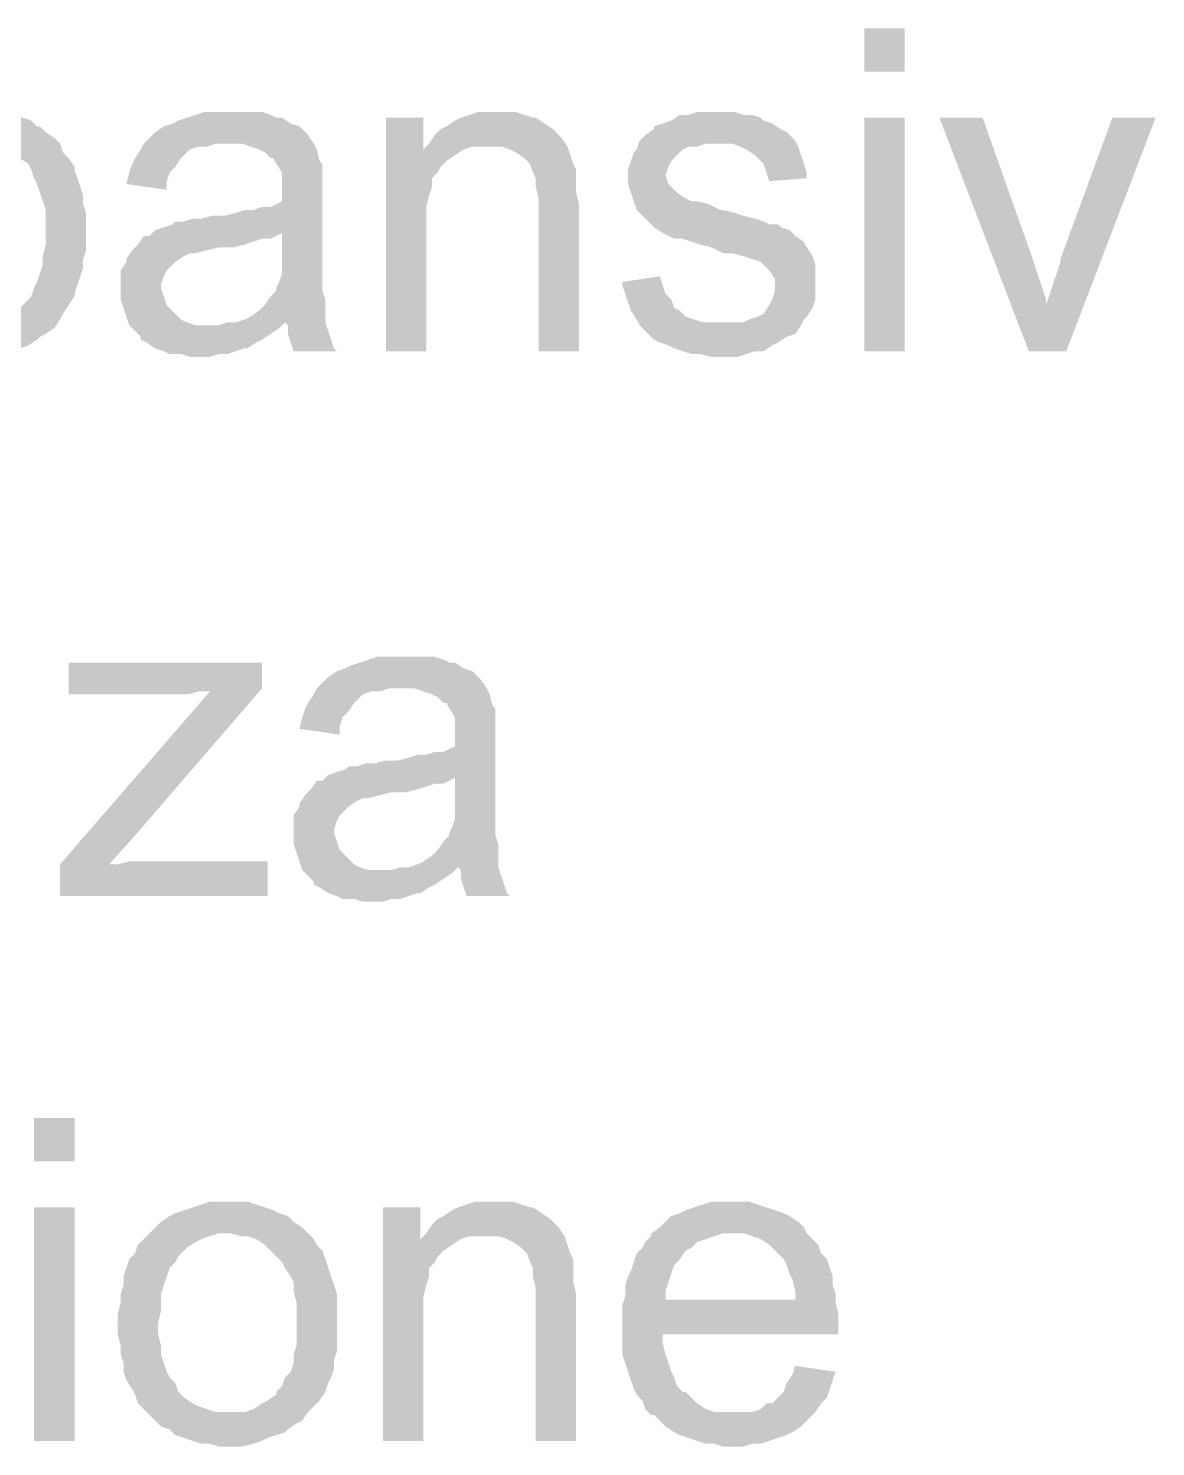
# Model space of a CAD drawing. Header units: millimetres. Extents: x -35.3 to 0.3, y 0.4 to 20.6.
# Drawn here: x -33.1593 to -32.8335, y 11.0802 to 11.4902 of the extents above; entities that cross this region are included whole.
import ezdxf

# ---------------------------------------------------------------- set-up
doc = ezdxf.new("R2010")
doc.units = ezdxf.units.MM
doc.layers.add('PDF _Riempimenti solidi', color=7, linetype='Continuous')

msp = doc.modelspace()

# ---------------------------------------------------------------- hatches: boundary and pattern name
at = {"layer": 'PDF _Riempimenti solidi', "transparency": 33554559}
for points in [[(-32.906, 11.47767), (-32.906, 11.49017), (-32.91767, 11.49017), (-32.91767, 11.47767)], [(-33.171, 11.46601), (-33.176, 11.46601), (-33.1785, 11.46517), (-33.18017, 11.46434), (-33.18267, 11.46351), (-33.1835, 11.46351), (-33.186, 11.46184), (-33.18767, 11.46017), (-33.18933, 11.45767), (-33.17267, 11.45684), (-33.16767, 11.45684), (-33.166, 11.45601), (-33.1635, 11.45434), (-33.16183, 11.45267), (-33.15933, 11.45101), (-33.1585, 11.44934), (-33.15767, 11.44684), (-33.15683, 11.44517), (-33.156, 11.44267), (-33.15517, 11.44017), (-33.15433, 11.43767), (-33.15433, 11.42767), (-33.15517, 11.42434), (-33.15517, 11.42184), (-33.156, 11.41934), (-33.15683, 11.41684), (-33.15767, 11.41517), (-33.1585, 11.41267), (-33.16183, 11.40934), (-33.1635, 11.40767), (-33.166, 11.40601), (-33.1685, 11.40517), (-33.17267, 11.40517), (-33.19017, 11.40351), (-33.1885, 11.40267), (-33.18517, 11.39934), (-33.18267, 11.39767), (-33.18017, 11.39684), (-33.17767, 11.39601), (-33.17517, 11.39517), (-33.16933, 11.39517), (-33.16683, 11.39601), (-33.16433, 11.39684), (-33.16183, 11.39767), (-33.15933, 11.39851), (-33.15683, 11.40017), (-33.156, 11.40101), (-33.15433, 11.40184), (-33.15183, 11.40351), (-33.15017, 11.40601), (-33.14933, 11.40767), (-33.14767, 11.41017), (-33.146, 11.41267), (-33.146, 11.41351), (-33.14517, 11.41601), (-33.14433, 11.41851), (-33.1435, 11.42101), (-33.1435, 11.42351), (-33.14267, 11.42601), (-33.14267, 11.43684), (-33.1435, 11.43934), (-33.1435, 11.44184), (-33.14433, 11.44434), (-33.14517, 11.44684), (-33.146, 11.44934), (-33.146, 11.45017), (-33.14767, 11.45267), (-33.14933, 11.45434), (-33.15017, 11.45684), (-33.15183, 11.45851), (-33.15433, 11.46017), (-33.156, 11.46184), (-33.15683, 11.46184), (-33.1585, 11.46351), (-33.161, 11.46434), (-33.1635, 11.46517), (-33.166, 11.46601), (-33.1685, 11.46601)], [(-33.10017, 11.46601), (-33.1085, 11.46601), (-33.111, 11.46517), (-33.1135, 11.46434), (-33.116, 11.46351), (-33.11767, 11.46267), (-33.12017, 11.46184), (-33.12267, 11.46017), (-33.126, 11.45684), (-33.09767, 11.45684), (-33.09517, 11.45601), (-33.09267, 11.45517), (-33.091, 11.45434), (-33.08933, 11.45267), (-33.0885, 11.45267), (-33.08767, 11.45101), (-33.086, 11.44851), (-33.086, 11.44017), (-33.08933, 11.43851), (-33.09183, 11.43851), (-33.09433, 11.43767), (-33.09683, 11.43767), (-33.09933, 11.43684), (-33.10267, 11.43601), (-33.106, 11.43601), (-33.10933, 11.43517), (-33.11183, 11.43517), (-33.11433, 11.43434), (-33.11683, 11.43434), (-33.11767, 11.43351), (-33.12017, 11.43267), (-33.12267, 11.43184), (-33.086, 11.43101), (-33.086, 11.41934), (-33.08683, 11.41684), (-33.08767, 11.41517), (-33.08767, 11.41434), (-33.08933, 11.41267), (-33.091, 11.41017), (-33.09267, 11.40851), (-33.09517, 11.40684), (-33.09683, 11.40601), (-33.09933, 11.40517), (-33.08517, 11.40517), (-33.08433, 11.40434), (-33.08433, 11.40184), (-33.0835, 11.39934), (-33.08267, 11.39684), (-33.07017, 11.39684), (-33.071, 11.39767), (-33.07183, 11.40017), (-33.07267, 11.40267), (-33.0735, 11.40517), (-33.0735, 11.41184), (-33.07433, 11.41434), (-33.07433, 11.45101), (-33.07517, 11.45184), (-33.076, 11.45517), (-33.07683, 11.45684), (-33.0785, 11.45934), (-33.07933, 11.46017), (-33.081, 11.46184), (-33.0835, 11.46267), (-33.086, 11.46434), (-33.08767, 11.46434), (-33.08933, 11.46517), (-33.09183, 11.46601), (-33.09767, 11.46601)], [(-33.04517, 11.46434), (-33.056, 11.46434), (-33.056, 11.39684), (-33.04433, 11.39684), (-33.04433, 11.43851), (-33.0435, 11.44184), (-33.04267, 11.44434), (-33.04267, 11.44684), (-33.041, 11.44851), (-33.04017, 11.45017), (-33.0385, 11.45184), (-33.036, 11.45351), (-33.0335, 11.45517), (-33.04517, 11.45517)], [(-33.0235, 11.46601), (-33.02933, 11.46601), (-33.03183, 11.46517), (-33.03433, 11.46434), (-33.036, 11.46351), (-33.0385, 11.46184), (-33.04017, 11.46101), (-33.04183, 11.45934), (-33.0435, 11.45684), (-33.026, 11.45601), (-33.02267, 11.45601), (-33.02017, 11.45517), (-33.0185, 11.45434), (-33.016, 11.45267), (-33.01433, 11.45101), (-33.0135, 11.44851), (-33.01267, 11.44684), (-33.01267, 11.44434), (-33.01183, 11.44101), (-33.01183, 11.39684), (-33.00017, 11.39684), (-33.00017, 11.43934), (-33.001, 11.44267), (-33.001, 11.44934), (-33.00183, 11.45101), (-33.0035, 11.45601), (-33.00517, 11.45851), (-33.006, 11.45934), (-33.00767, 11.46101), (-33.01267, 11.46434), (-33.0135, 11.46434), (-33.016, 11.46517), (-33.0185, 11.46601), (-33.021, 11.46601)], [(-32.961, 11.46601), (-32.966, 11.46601), (-32.9685, 11.46517), (-32.971, 11.46517), (-32.9735, 11.46351), (-32.976, 11.46267), (-32.9785, 11.46184), (-32.9785, 11.46101), (-32.981, 11.45934), (-32.98267, 11.45767), (-32.96017, 11.45684), (-32.956, 11.45684), (-32.9535, 11.45601), (-32.95183, 11.45517), (-32.94933, 11.45351), (-32.94683, 11.45101), (-32.946, 11.44851), (-32.94517, 11.44601), (-32.93433, 11.44684), (-32.93433, 11.44851), (-32.936, 11.45351), (-32.93683, 11.45601), (-32.93767, 11.45767), (-32.9385, 11.45851), (-32.94017, 11.46017), (-32.94183, 11.46101), (-32.94433, 11.46267), (-32.94683, 11.46351), (-32.94767, 11.46434), (-32.95017, 11.46517), (-32.95267, 11.46517), (-32.95517, 11.46601), (-32.95767, 11.46601)], [(-32.906, 11.39684), (-32.906, 11.46434), (-32.91767, 11.46434), (-32.91767, 11.39684)], [(-32.8835, 11.46434), (-32.896, 11.46434), (-32.87017, 11.39684), (-32.86517, 11.41017), (-32.86517, 11.41184), (-32.86683, 11.41684), (-32.86767, 11.41934), (-32.8685, 11.42184), (-32.86933, 11.42434)], [(-32.8335, 11.46434), (-32.846, 11.46434), (-32.861, 11.42351), (-32.861, 11.42267), (-32.86183, 11.42017), (-32.86267, 11.41767), (-32.8635, 11.41517), (-32.86517, 11.41017), (-32.87017, 11.39684), (-32.85933, 11.39684)], [(-33.126, 11.45684), (-33.12683, 11.45517), (-33.1285, 11.45267), (-33.12933, 11.45101), (-33.13017, 11.44851), (-33.131, 11.44517), (-33.11933, 11.44351), (-33.11933, 11.44601), (-33.1185, 11.44851), (-33.11683, 11.45017), (-33.11517, 11.45267), (-33.11267, 11.45517), (-33.11017, 11.45601), (-33.10767, 11.45601), (-33.10517, 11.45684), (-33.10183, 11.45684)], [(-33.0435, 11.45684), (-33.04517, 11.45517), (-33.0335, 11.45517), (-33.031, 11.45601), (-33.026, 11.45601)], [(-32.98267, 11.45767), (-32.9835, 11.45517), (-32.98433, 11.45434), (-32.98517, 11.45184), (-32.986, 11.44934), (-32.986, 11.44517), (-32.98517, 11.44267), (-32.98433, 11.44017), (-32.9835, 11.43767), (-32.98017, 11.43434), (-32.9785, 11.43267), (-32.976, 11.43101), (-32.97433, 11.43017), (-32.97267, 11.42934), (-32.97017, 11.42934), (-32.96767, 11.42851), (-32.96517, 11.42767), (-32.96183, 11.42684), (-32.9585, 11.42517), (-32.956, 11.42517), (-32.95267, 11.42434), (-32.95017, 11.42351), (-32.94767, 11.42267), (-32.94683, 11.42184), (-32.94517, 11.42017), (-32.9435, 11.41767), (-32.9435, 11.41434), (-32.94433, 11.41184), (-32.94517, 11.41017), (-32.94683, 11.40767), (-32.9485, 11.40684), (-32.951, 11.40601), (-32.95267, 11.40517), (-32.9585, 11.40517), (-32.98267, 11.40434), (-32.981, 11.40267), (-32.97933, 11.40101), (-32.9785, 11.40017), (-32.97683, 11.39934), (-32.97433, 11.39851), (-32.97267, 11.39767), (-32.97017, 11.39684), (-32.96767, 11.39601), (-32.96517, 11.39601), (-32.96183, 11.39517), (-32.95433, 11.39517), (-32.95183, 11.39601), (-32.94933, 11.39684), (-32.94683, 11.39684), (-32.94433, 11.39851), (-32.94267, 11.39934), (-32.94017, 11.40101), (-32.93767, 11.40184), (-32.936, 11.40434), (-32.93517, 11.40601), (-32.93433, 11.40684), (-32.93267, 11.40934), (-32.93183, 11.41184), (-32.93183, 11.42184), (-32.93267, 11.42434), (-32.93433, 11.42684), (-32.93517, 11.42851), (-32.93767, 11.43017), (-32.93933, 11.43184), (-32.94183, 11.43267), (-32.94267, 11.43351), (-32.94517, 11.43351), (-32.94683, 11.43434), (-32.94933, 11.43517), (-32.95267, 11.43601), (-32.95517, 11.43684), (-32.9585, 11.43767), (-32.95933, 11.43767), (-32.96267, 11.43934), (-32.966, 11.44017), (-32.96767, 11.44017), (-32.96933, 11.44101), (-32.97183, 11.44267), (-32.9735, 11.44434), (-32.97433, 11.44517), (-32.97517, 11.44767), (-32.97433, 11.45017), (-32.9735, 11.45184), (-32.971, 11.45434), (-32.97017, 11.45517), (-32.9685, 11.45601), (-32.966, 11.45601), (-32.9635, 11.45684), (-32.96017, 11.45684)], [(-33.12267, 11.43184), (-33.12433, 11.43017), (-33.126, 11.43017), (-33.12767, 11.42767), (-33.12933, 11.42601), (-33.131, 11.42351), (-33.131, 11.42267), (-33.13267, 11.42017), (-33.13267, 11.41184), (-33.13183, 11.40934), (-33.131, 11.40684), (-33.13017, 11.40434), (-33.12683, 11.40101), (-33.12683, 11.40017), (-33.12517, 11.39934), (-33.12267, 11.39767), (-33.12017, 11.39684), (-33.1185, 11.39601), (-33.11517, 11.39601), (-33.11267, 11.39517), (-33.10683, 11.39517), (-33.10433, 11.39601), (-33.10183, 11.39601), (-33.09933, 11.39684), (-33.09683, 11.39767), (-33.096, 11.39767), (-33.0935, 11.39934), (-33.09183, 11.40017), (-33.08683, 11.40351), (-33.10683, 11.40434), (-33.111, 11.40434), (-33.1135, 11.40517), (-33.11517, 11.40601), (-33.11683, 11.40767), (-33.11767, 11.40851), (-33.11933, 11.41017), (-33.121, 11.41517), (-33.121, 11.41601), (-33.12017, 11.41851), (-33.11933, 11.42017), (-33.1185, 11.42101), (-33.11683, 11.42267), (-33.11433, 11.42434), (-33.11267, 11.42517), (-33.111, 11.42517), (-33.10767, 11.42601), (-33.10433, 11.42684), (-33.10017, 11.42684), (-33.09683, 11.42767), (-33.09433, 11.42851), (-33.09183, 11.42934), (-33.08933, 11.42934), (-33.08767, 11.43017), (-33.086, 11.43101)], [(-32.97683, 11.41851), (-32.98767, 11.41684), (-32.98767, 11.41601), (-32.98683, 11.41351), (-32.986, 11.41101), (-32.98517, 11.40851), (-32.9835, 11.40601), (-32.98267, 11.40434), (-32.9585, 11.40517), (-32.96433, 11.40517), (-32.96683, 11.40601), (-32.96933, 11.40684), (-32.971, 11.40851), (-32.97267, 11.40934), (-32.9735, 11.41184), (-32.97517, 11.41351), (-32.976, 11.41601)], [(-33.09933, 11.40517), (-33.10183, 11.40517), (-33.10433, 11.40434), (-33.10683, 11.40434), (-33.08683, 11.40351), (-33.08517, 11.40517)], [(-33.05017, 11.30851), (-33.0585, 11.30851), (-33.061, 11.30767), (-33.0635, 11.30684), (-33.066, 11.30601), (-33.06767, 11.30517), (-33.07017, 11.30434), (-33.07267, 11.30267), (-33.07433, 11.30101), (-33.076, 11.29934), (-33.04767, 11.29934), (-33.04517, 11.29851), (-33.04267, 11.29767), (-33.041, 11.29684), (-33.03933, 11.29517), (-33.0385, 11.29517), (-33.03767, 11.29351), (-33.036, 11.29101), (-33.036, 11.28267), (-33.03767, 11.28184), (-33.03933, 11.28101), (-33.04183, 11.28101), (-33.04433, 11.28017), (-33.04683, 11.28017), (-33.04933, 11.27934), (-33.05267, 11.27851), (-33.056, 11.27851), (-33.05933, 11.27767), (-33.06183, 11.27767), (-33.06433, 11.27684), (-33.06683, 11.27684), (-33.06767, 11.27601), (-33.07017, 11.27517), (-33.07267, 11.27434), (-33.036, 11.27351), (-33.036, 11.26184), (-33.03683, 11.25934), (-33.03767, 11.25767), (-33.03767, 11.25684), (-33.03933, 11.25517), (-33.041, 11.25267), (-33.04267, 11.25101), (-33.04517, 11.24934), (-33.04683, 11.24851), (-33.04933, 11.24767), (-33.03517, 11.24767), (-33.03433, 11.24684), (-33.03433, 11.24434), (-33.0335, 11.24184), (-33.03267, 11.23934), (-33.02017, 11.23934), (-33.021, 11.24017), (-33.02183, 11.24267), (-33.0235, 11.24767), (-33.0235, 11.25434), (-33.02433, 11.25684), (-33.02433, 11.29351), (-33.02517, 11.29434), (-33.026, 11.29767), (-33.02683, 11.29934), (-33.0285, 11.30184), (-33.02933, 11.30267), (-33.031, 11.30434), (-33.0335, 11.30517), (-33.036, 11.30684), (-33.03767, 11.30684), (-33.03933, 11.30767), (-33.04183, 11.30851), (-33.04767, 11.30851)], [(-33.09183, 11.30684), (-33.14767, 11.30684), (-33.14767, 11.29767), (-33.11267, 11.29767), (-33.11017, 11.29851), (-33.10683, 11.29851), (-33.09183, 11.29934)], [(-33.09183, 11.29934), (-33.10683, 11.29851), (-33.15017, 11.24851), (-33.15017, 11.23934), (-33.136, 11.24851), (-33.1285, 11.25684)], [(-33.076, 11.29934), (-33.07683, 11.29767), (-33.0785, 11.29517), (-33.07933, 11.29351), (-33.08017, 11.29101), (-33.081, 11.28767), (-33.06933, 11.28601), (-33.06933, 11.28851), (-33.0685, 11.29101), (-33.06683, 11.29267), (-33.06517, 11.29517), (-33.06433, 11.29601), (-33.06267, 11.29767), (-33.06017, 11.29851), (-33.05767, 11.29851), (-33.05517, 11.29934), (-33.05183, 11.29934)], [(-33.07267, 11.27434), (-33.07433, 11.27267), (-33.076, 11.27267), (-33.07767, 11.27017), (-33.07933, 11.26851), (-33.081, 11.26601), (-33.081, 11.26517), (-33.08267, 11.26267), (-33.08267, 11.25434), (-33.08183, 11.25184), (-33.08017, 11.24684), (-33.0785, 11.24517), (-33.07683, 11.24351), (-33.07683, 11.24267), (-33.07517, 11.24184), (-33.07267, 11.24017), (-33.07017, 11.23934), (-33.0685, 11.23851), (-33.06517, 11.23851), (-33.06267, 11.23767), (-33.05683, 11.23767), (-33.05433, 11.23851), (-33.05183, 11.23851), (-33.04933, 11.23934), (-33.04683, 11.24017), (-33.046, 11.24017), (-33.0435, 11.24184), (-33.04183, 11.24267), (-33.03933, 11.24434), (-33.03683, 11.24601), (-33.05683, 11.24684), (-33.061, 11.24684), (-33.0635, 11.24767), (-33.06517, 11.24851), (-33.06683, 11.25017), (-33.06767, 11.25101), (-33.06933, 11.25267), (-33.07017, 11.25517), (-33.071, 11.25767), (-33.071, 11.25851), (-33.07017, 11.26101), (-33.06933, 11.26267), (-33.0685, 11.26351), (-33.06683, 11.26517), (-33.06433, 11.26684), (-33.06267, 11.26767), (-33.061, 11.26767), (-33.05767, 11.26851), (-33.05433, 11.26934), (-33.05017, 11.26934), (-33.04683, 11.27017), (-33.04433, 11.27101), (-33.04183, 11.27184), (-33.03933, 11.27184), (-33.03767, 11.27267), (-33.036, 11.27351)], [(-33.09017, 11.24934), (-33.13017, 11.24934), (-33.1335, 11.24851), (-33.136, 11.24851), (-33.15017, 11.23934), (-33.09017, 11.23934)], [(-33.04933, 11.24767), (-33.05183, 11.24767), (-33.05433, 11.24684), (-33.05683, 11.24684), (-33.03683, 11.24601), (-33.03517, 11.24767)], [(-33.146, 11.16267), (-33.146, 11.17517), (-33.15767, 11.17517), (-33.15767, 11.16267)], [(-33.146, 11.08184), (-33.146, 11.14934), (-33.15767, 11.14934), (-33.15767, 11.08184)], [(-33.10183, 11.15101), (-33.10683, 11.15101), (-33.10933, 11.15017), (-33.11183, 11.14934), (-33.11433, 11.14851), (-33.11683, 11.14767), (-33.1185, 11.14684), (-33.121, 11.14517), (-33.12267, 11.14351), (-33.12433, 11.14184), (-33.101, 11.14184), (-33.09767, 11.14101), (-33.096, 11.14101), (-33.0935, 11.14017), (-33.091, 11.13851), (-33.08933, 11.13684), (-33.08767, 11.13517), (-33.086, 11.13351), (-33.08517, 11.13184), (-33.0835, 11.12934), (-33.08267, 11.12767), (-33.08267, 11.12517), (-33.08183, 11.12184), (-33.08183, 11.10934), (-33.08267, 11.10684), (-33.08267, 11.10434), (-33.0835, 11.10184), (-33.08517, 11.10017), (-33.086, 11.09767), (-33.08767, 11.09601), (-33.08767, 11.09517), (-33.09017, 11.09351), (-33.09183, 11.09267), (-33.09433, 11.09101), (-33.09683, 11.09017), (-33.10183, 11.09017), (-33.12433, 11.08934), (-33.12267, 11.08767), (-33.121, 11.08601), (-33.1185, 11.08517), (-33.11683, 11.08351), (-33.11183, 11.08184), (-33.10933, 11.08101), (-33.10683, 11.08101), (-33.10433, 11.08017), (-33.09767, 11.08017), (-33.09433, 11.08101), (-33.09183, 11.08184), (-33.09017, 11.08267), (-33.08767, 11.08351), (-33.08517, 11.08434), (-33.08433, 11.08517), (-33.08183, 11.08684), (-33.08017, 11.08767), (-33.0785, 11.09017), (-33.07517, 11.09351), (-33.0735, 11.09601), (-33.07267, 11.09851), (-33.07183, 11.10017), (-33.071, 11.10267), (-33.071, 11.10517), (-33.07017, 11.10767), (-33.07017, 11.12434), (-33.071, 11.12684), (-33.07183, 11.12934), (-33.07267, 11.13184), (-33.0735, 11.13434), (-33.07433, 11.13684), (-33.076, 11.13851), (-33.07683, 11.14017), (-33.0785, 11.14184), (-33.08017, 11.14351), (-33.08267, 11.14517), (-33.08433, 11.14684), (-33.08683, 11.14767), (-33.0885, 11.14851), (-33.091, 11.14934), (-33.0935, 11.15017), (-33.096, 11.15101), (-33.0985, 11.15101)], [(-33.046, 11.14934), (-33.05683, 11.14934), (-33.05683, 11.08184), (-33.04517, 11.08184), (-33.04517, 11.12351), (-33.04433, 11.12684), (-33.0435, 11.12934), (-33.0435, 11.13184), (-33.04183, 11.13351), (-33.041, 11.13517), (-33.03933, 11.13684), (-33.03683, 11.13851), (-33.03433, 11.14017), (-33.046, 11.14017)], [(-33.02433, 11.15101), (-33.03017, 11.15101), (-33.03267, 11.15017), (-33.03517, 11.14934), (-33.03683, 11.14851), (-33.03933, 11.14684), (-33.041, 11.14601), (-33.04267, 11.14434), (-33.04433, 11.14184), (-33.02683, 11.14101), (-33.0235, 11.14101), (-33.021, 11.14017), (-33.01933, 11.13934), (-33.01683, 11.13767), (-33.01517, 11.13601), (-33.01433, 11.13351), (-33.0135, 11.13184), (-33.0135, 11.12934), (-33.01267, 11.12601), (-33.01267, 11.08184), (-33.001, 11.08184), (-33.001, 11.12434), (-33.00183, 11.12767), (-33.00183, 11.13434), (-33.00267, 11.13601), (-33.00433, 11.14101), (-33.006, 11.14351), (-33.00683, 11.14434), (-33.0085, 11.14601), (-33.011, 11.14767), (-33.0135, 11.14934), (-33.01433, 11.14934), (-33.01683, 11.15017), (-33.01933, 11.15101), (-33.02183, 11.15101)], [(-32.956, 11.15101), (-32.96183, 11.15101), (-32.96433, 11.15017), (-32.96683, 11.14934), (-32.96933, 11.14851), (-32.971, 11.14767), (-32.9735, 11.14684), (-32.97517, 11.14517), (-32.97683, 11.14351), (-32.97933, 11.14184), (-32.95267, 11.14184), (-32.95017, 11.14101), (-32.94767, 11.14017), (-32.94517, 11.13851), (-32.9435, 11.13684), (-32.94183, 11.13517), (-32.941, 11.13434), (-32.94017, 11.13267), (-32.93933, 11.13017), (-32.9385, 11.12851), (-32.93767, 11.12517), (-32.93767, 11.12267), (-32.97517, 11.12267), (-32.926, 11.12184), (-32.926, 11.12434), (-32.92683, 11.12684), (-32.92683, 11.12934), (-32.92767, 11.13184), (-32.9285, 11.13434), (-32.93017, 11.13601), (-32.931, 11.13851), (-32.93267, 11.14017), (-32.93433, 11.14184), (-32.93517, 11.14351), (-32.93683, 11.14517), (-32.93933, 11.14684), (-32.941, 11.14767), (-32.9435, 11.14851), (-32.946, 11.14934), (-32.9485, 11.15017), (-32.951, 11.15101), (-32.9535, 11.15101)], [(-33.12433, 11.14184), (-33.126, 11.14017), (-33.12767, 11.13851), (-33.1285, 11.13601), (-33.13017, 11.13434), (-33.131, 11.13184), (-33.13183, 11.12934), (-33.13183, 11.12684), (-33.13267, 11.12434), (-33.13267, 11.12184), (-33.1335, 11.11851), (-33.1335, 11.11267), (-33.13267, 11.10934), (-33.13267, 11.10684), (-33.13183, 11.10434), (-33.13183, 11.10184), (-33.131, 11.09934), (-33.12933, 11.09684), (-33.1285, 11.09517), (-33.12767, 11.09267), (-33.126, 11.09101), (-33.12433, 11.08934), (-33.10183, 11.09017), (-33.10517, 11.09017), (-33.10767, 11.09101), (-33.11017, 11.09184), (-33.11183, 11.09267), (-33.11433, 11.09434), (-33.116, 11.09601), (-33.11683, 11.09851), (-33.1185, 11.10017), (-33.11933, 11.10184), (-33.12017, 11.10434), (-33.121, 11.10684), (-33.121, 11.10934), (-33.12183, 11.11267), (-33.12183, 11.11601), (-33.121, 11.11934), (-33.121, 11.12434), (-33.12017, 11.12684), (-33.11933, 11.12934), (-33.1185, 11.13184), (-33.11683, 11.13351), (-33.116, 11.13517), (-33.11517, 11.13601), (-33.1135, 11.13767), (-33.111, 11.13934), (-33.10933, 11.14017), (-33.10683, 11.14101), (-33.10433, 11.14184), (-33.10183, 11.14184)], [(-33.04433, 11.14184), (-33.046, 11.14017), (-33.03433, 11.14017), (-33.03183, 11.14101), (-33.02683, 11.14101)], [(-32.97933, 11.14184), (-32.97933, 11.14101), (-32.981, 11.13934), (-32.98183, 11.13767), (-32.9835, 11.13601), (-32.98433, 11.13351), (-32.98517, 11.13101), (-32.986, 11.12934), (-32.98683, 11.12684), (-32.98683, 11.12351), (-32.98767, 11.12101), (-32.98767, 11.10684), (-32.98683, 11.10434), (-32.986, 11.10184), (-32.98517, 11.09934), (-32.98433, 11.09684), (-32.9835, 11.09517), (-32.98183, 11.09351), (-32.981, 11.09101), (-32.97933, 11.08934), (-32.95517, 11.09017), (-32.961, 11.09017), (-32.9635, 11.09101), (-32.966, 11.09267), (-32.96933, 11.09601), (-32.97017, 11.09601), (-32.97183, 11.09767), (-32.97267, 11.10017), (-32.9735, 11.10184), (-32.97433, 11.10434), (-32.97517, 11.10684), (-32.976, 11.11017), (-32.976, 11.11267), (-32.92517, 11.11267), (-32.92517, 11.11851), (-32.926, 11.12184), (-32.97517, 11.12267), (-32.97517, 11.12517), (-32.97433, 11.12767), (-32.9735, 11.13017), (-32.97267, 11.13267), (-32.971, 11.13434), (-32.96933, 11.13684), (-32.96767, 11.13767), (-32.966, 11.13934), (-32.9635, 11.14017), (-32.961, 11.14101), (-32.9585, 11.14184), (-32.956, 11.14184)], [(-32.93767, 11.10351), (-32.9385, 11.10101), (-32.94017, 11.09851), (-32.941, 11.09601), (-32.94267, 11.09434), (-32.94433, 11.09267), (-32.946, 11.09267), (-32.94767, 11.09101), (-32.95017, 11.09017), (-32.95517, 11.09017), (-32.97933, 11.08934), (-32.9785, 11.08934), (-32.97683, 11.08767), (-32.97517, 11.08601), (-32.97267, 11.08434), (-32.971, 11.08351), (-32.966, 11.08184), (-32.9635, 11.08101), (-32.961, 11.08101), (-32.9585, 11.08017), (-32.95267, 11.08017), (-32.95017, 11.08101), (-32.94767, 11.08101), (-32.94517, 11.08184), (-32.94267, 11.08267), (-32.94017, 11.08351), (-32.9385, 11.08434), (-32.936, 11.08601), (-32.93517, 11.08684), (-32.93183, 11.09017), (-32.93017, 11.09267), (-32.9285, 11.09434), (-32.926, 11.10184)]]:
    msp.add_hatch(color=256, dxfattribs=at).paths.add_polyline_path(points)

doc.saveas('drawing.dxf')
